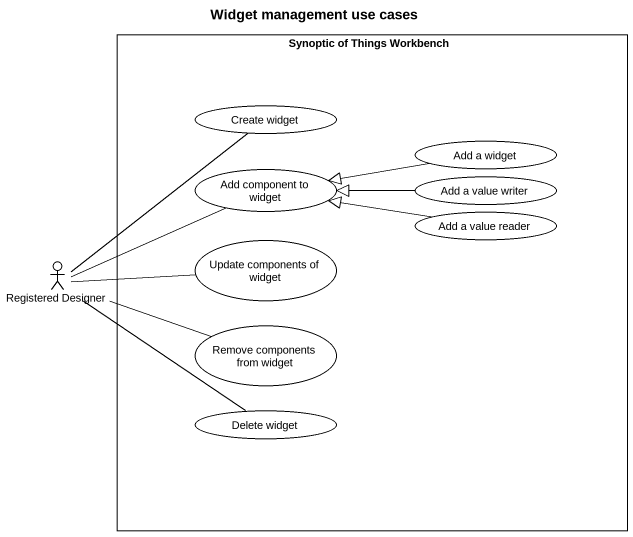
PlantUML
@startuml
title Widget management use cases
rectangle "Synoptic of Things Workbench" as Synoptic_of_Things_Workbench {
  usecase "Create widget" as Create_widget
  usecase "Add component to widget" as Add_component_to_widget
  usecase "Add a value writer" as Add_a_value_writer
  usecase "Add a widget" as Add_a_widget
  usecase "Add a value reader" as Add_a_value_reader
  usecase "Update components of widget" as Update_components_of_widget
  usecase "Remove components from widget" as Remove_components_from
  usecase "Delete widget" as Delete_widget
}
actor "Registered Designer" as Registered_Designer
Add_a_value_writer -left-|> Add_component_to_widget
Add_a_widget -left-|> Add_component_to_widget
Add_a_value_reader -left-|> Add_component_to_widget
Registered_Designer -up- Create_widget
Registered_Designer -right- Add_component_to_widget
Registered_Designer -right- Update_components_of_widget
Registered_Designer -right- Remove_components_from
Registered_Designer -- Delete_widget
@enduml
